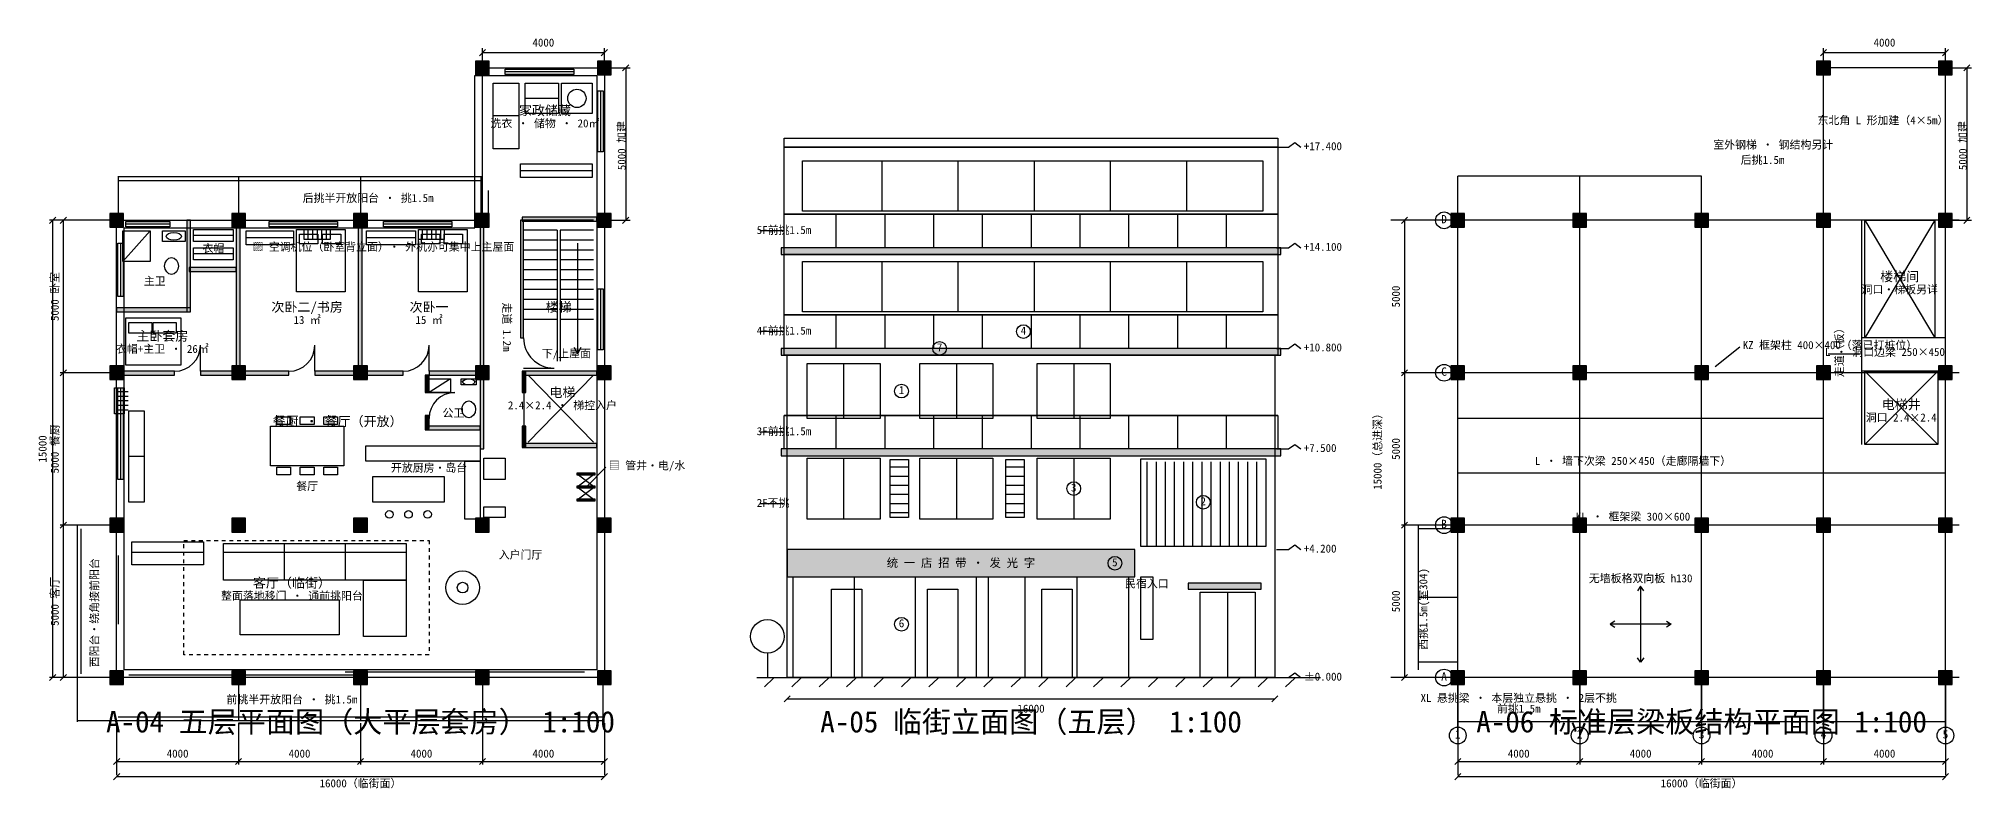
# Model space of a CAD drawing. Extents: x -1559 to 126850, y -3634 to 20959.
# Drawn here: x 63441 to 126850, y -3634 to 20959 of the extents above; entities that cross this region are included whole.
import ezdxf
from ezdxf.enums import TextEntityAlignment as Align

# ---------------------------------------------------------------- set-up
doc = ezdxf.new("R2010")
doc.units = 0
doc.linetypes.add('DASHED', pattern=[250, 125, -125])
for name, color, linetype in [('BEAM', 5, 'CONTINUOUS'), ('COLUMN', 7, 'CONTINUOUS'), ('DECOR', 40, 'CONTINUOUS'), ('DIM', 1, 'CONTINUOUS'), ('DOOR', 3, 'CONTINUOUS'), ('FURN', 8, 'CONTINUOUS'), ('HVAC', 6, 'CONTINUOUS'), ('TXT', 2, 'CONTINUOUS'), ('WALL', 7, 'CONTINUOUS'), ('WINDOW', 4, 'CONTINUOUS')]:
    doc.layers.add(name, color=color, linetype=linetype)
doc.styles.add('wqy-unicode', font='simhei.ttf')

msp = doc.modelspace()

# ---------------------------------------------------------------- linework, layer by layer
at = {"layer": 'BEAM'}
for p, q in [((126000, 20000), (122000, 20000)), ((122000, 0), (122000, 20000)), ((126000, 0), (126000, 20000)), ((110000, 15000), (110000, 16450)), ((118000, 16450), (110000, 16450)), ((114000, 15000), (114000, 16450)), ((118000, 15000), (118000, 16450)), ((126000, 15000), (110000, 15000)), ((110000, 0), (110000, 15000)), ((114000, 0), (114000, 15000)), ((118000, 0), (118000, 15000)), ((123250, 15000), (123250, 7650)), ((126000, 11150), (123250, 11150)), ((126000, 10000), (110000, 10000)), ((126000, 10050), (123250, 10050)), ((122000, 8500), (110000, 8500)), ((126000, 6700), (110000, 6700)), ((108700, 5000), (108700, 250)), ((110000, 4875), (108700, 4875)), ((126000, 5000), (110000, 5000)), ((110000, 2625), (108700, 2625)), ((110000, 500), (108700, 500)), ((110000, 0), (110000, -1450)), ((126000, 0), (110000, 0)), ((114000, 0), (114000, -1450)), ((118000, 0), (118000, -1450)), ((122000, 0), (122000, -1450)), ((126000, 0), (126000, -1450)), ((126000, -1450), (110000, -1450))]:
    msp.add_line(p, q, dxfattribs=at)
at = {"layer": 'COLUMN'}
for p, q in [((78225, 20225), (77775, 20225)), ((77775, 20225), (77775, 19775)), ((77775, 19775), (78225, 19775)), ((78225, 19775), (78225, 20225)), ((82225, 20225), (81775, 20225)), ((81775, 20225), (81775, 19775)), ((81775, 19775), (82225, 19775)), ((82225, 19775), (82225, 20225)), ((122225, 20225), (121775, 20225)), ((121775, 20225), (121775, 19775)), ((121775, 19775), (122225, 19775)), ((122225, 19775), (122225, 20225)), ((126225, 20225), (125775, 20225)), ((125775, 20225), (125775, 19775)), ((125775, 19775), (126225, 19775)), ((126225, 19775), (126225, 20225)), ((66225, 15225), (65775, 15225)), ((65775, 15225), (65775, 14775)), ((66225, 14775), (66225, 15225)), ((70225, 15225), (69775, 15225)), ((69775, 15225), (69775, 14775)), ((70225, 14775), (70225, 15225)), ((74225, 15225), (73775, 15225)), ((73775, 15225), (73775, 14775)), ((74225, 14775), (74225, 15225)), ((78225, 15225), (77775, 15225)), ((77775, 15225), (77775, 14775)), ((78225, 14775), (78225, 15225)), ((82225, 15225), (81775, 15225)), ((81775, 15225), (81775, 14775)), ((82225, 14775), (82225, 15225)), ((110225, 15225), (109775, 15225)), ((109775, 15225), (109775, 14775)), ((110225, 14775), (110225, 15225)), ((114225, 15225), (113775, 15225)), ((113775, 15225), (113775, 14775)), ((114225, 14775), (114225, 15225)), ((118225, 15225), (117775, 15225)), ((117775, 15225), (117775, 14775)), ((118225, 14775), (118225, 15225)), ((122225, 15225), (121775, 15225)), ((121775, 15225), (121775, 14775)), ((122225, 14775), (122225, 15225)), ((126225, 15225), (125775, 15225)), ((125775, 15225), (125775, 14775)), ((126225, 14775), (126225, 15225)), ((65775, 14775), (66225, 14775)), ((69775, 14775), (70225, 14775)), ((73775, 14775), (74225, 14775)), ((77775, 14775), (78225, 14775)), ((81775, 14775), (82225, 14775)), ((109775, 14775), (110225, 14775)), ((113775, 14775), (114225, 14775)), ((117775, 14775), (118225, 14775)), ((121775, 14775), (122225, 14775)), ((125775, 14775), (126225, 14775)), ((66225, 10225), (65775, 10225)), ((65775, 10225), (65775, 9775)), ((66225, 9775), (66225, 10225)), ((70225, 10225), (69775, 10225)), ((69775, 10225), (69775, 9775)), ((70225, 9775), (70225, 10225)), ((74225, 10225), (73775, 10225)), ((73775, 10225), (73775, 9775)), ((74225, 9775), (74225, 10225)), ((78225, 10225), (77775, 10225)), ((77775, 10225), (77775, 9775)), ((78225, 9775), (78225, 10225)), ((82225, 10225), (81775, 10225)), ((81775, 10225), (81775, 9775)), ((82225, 9775), (82225, 10225)), ((110225, 10225), (109775, 10225)), ((109775, 10225), (109775, 9775)), ((110225, 9775), (110225, 10225)), ((114225, 10225), (113775, 10225)), ((113775, 10225), (113775, 9775)), ((114225, 9775), (114225, 10225)), ((118225, 10225), (117775, 10225)), ((117775, 10225), (117775, 9775)), ((118225, 9775), (118225, 10225)), ((122225, 10225), (121775, 10225)), ((121775, 10225), (121775, 9775)), ((122225, 9775), (122225, 10225)), ((126225, 10225), (125775, 10225)), ((125775, 10225), (125775, 9775)), ((126225, 9775), (126225, 10225)), ((65775, 9775), (66225, 9775)), ((69775, 9775), (70225, 9775)), ((73775, 9775), (74225, 9775)), ((77775, 9775), (78225, 9775)), ((81775, 9775), (82225, 9775)), ((109775, 9775), (110225, 9775)), ((113775, 9775), (114225, 9775)), ((117775, 9775), (118225, 9775)), ((121775, 9775), (122225, 9775)), ((125775, 9775), (126225, 9775)), ((66225, 5225), (65775, 5225)), ((65775, 5225), (65775, 4775)), ((66225, 4775), (66225, 5225)), ((70225, 5225), (69775, 5225)), ((69775, 5225), (69775, 4775)), ((70225, 4775), (70225, 5225)), ((74225, 5225), (73775, 5225)), ((73775, 5225), (73775, 4775)), ((74225, 4775), (74225, 5225)), ((78225, 5225), (77775, 5225)), ((77775, 5225), (77775, 4775)), ((78225, 4775), (78225, 5225)), ((82225, 5225), (81775, 5225)), ((81775, 5225), (81775, 4775)), ((82225, 4775), (82225, 5225)), ((110225, 5225), (109775, 5225)), ((109775, 5225), (109775, 4775)), ((110225, 4775), (110225, 5225)), ((114225, 5225), (113775, 5225)), ((113775, 5225), (113775, 4775)), ((114225, 4775), (114225, 5225)), ((118225, 5225), (117775, 5225)), ((117775, 5225), (117775, 4775)), ((118225, 4775), (118225, 5225)), ((122225, 5225), (121775, 5225)), ((121775, 5225), (121775, 4775)), ((122225, 4775), (122225, 5225)), ((126225, 5225), (125775, 5225)), ((125775, 5225), (125775, 4775)), ((126225, 4775), (126225, 5225)), ((65775, 4775), (66225, 4775)), ((69775, 4775), (70225, 4775)), ((73775, 4775), (74225, 4775)), ((77775, 4775), (78225, 4775)), ((81775, 4775), (82225, 4775)), ((109775, 4775), (110225, 4775)), ((113775, 4775), (114225, 4775)), ((117775, 4775), (118225, 4775)), ((121775, 4775), (122225, 4775)), ((125775, 4775), (126225, 4775)), ((66225, 225), (65775, 225)), ((65775, 225), (65775, -225)), ((66225, -225), (66225, 225)), ((70225, 225), (69775, 225)), ((69775, 225), (69775, -225)), ((70225, -225), (70225, 225)), ((74225, 225), (73775, 225)), ((73775, 225), (73775, -225)), ((74225, -225), (74225, 225)), ((78225, 225), (77775, 225)), ((77775, 225), (77775, -225)), ((78225, -225), (78225, 225)), ((82225, 225), (81775, 225)), ((81775, 225), (81775, -225)), ((82225, -225), (82225, 225)), ((110225, 225), (109775, 225)), ((109775, 225), (109775, -225)), ((110225, -225), (110225, 225)), ((114225, 225), (113775, 225)), ((113775, 225), (113775, -225)), ((114225, -225), (114225, 225)), ((118225, 225), (117775, 225)), ((117775, 225), (117775, -225)), ((118225, -225), (118225, 225)), ((122225, 225), (121775, 225)), ((121775, 225), (121775, -225)), ((122225, -225), (122225, 225)), ((126225, 225), (125775, 225)), ((125775, 225), (125775, -225)), ((126225, -225), (126225, 225)), ((65775, -225), (66225, -225)), ((69775, -225), (70225, -225)), ((73775, -225), (74225, -225)), ((77775, -225), (78225, -225)), ((81775, -225), (82225, -225)), ((109775, -225), (110225, -225)), ((113775, -225), (114225, -225)), ((117775, -225), (118225, -225)), ((121775, -225), (122225, -225)), ((125775, -225), (126225, -225))]:
    msp.add_line(p, q, dxfattribs=at)
for points in [[(77775, 19775), (78225, 19775), (77775, 20225), (78225, 20225)], [(81775, 19775), (82225, 19775), (81775, 20225), (82225, 20225)], [(121775, 19775), (122225, 19775), (121775, 20225), (122225, 20225)], [(125775, 19775), (126225, 19775), (125775, 20225), (126225, 20225)], [(65775, 14775), (66225, 14775), (65775, 15225), (66225, 15225)], [(69775, 14775), (70225, 14775), (69775, 15225), (70225, 15225)], [(73775, 14775), (74225, 14775), (73775, 15225), (74225, 15225)], [(77775, 14775), (78225, 14775), (77775, 15225), (78225, 15225)], [(81775, 14775), (82225, 14775), (81775, 15225), (82225, 15225)], [(109775, 14775), (110225, 14775), (109775, 15225), (110225, 15225)], [(113775, 14775), (114225, 14775), (113775, 15225), (114225, 15225)], [(117775, 14775), (118225, 14775), (117775, 15225), (118225, 15225)], [(121775, 14775), (122225, 14775), (121775, 15225), (122225, 15225)], [(125775, 14775), (126225, 14775), (125775, 15225), (126225, 15225)], [(65775, 9775), (66225, 9775), (65775, 10225), (66225, 10225)], [(69775, 9775), (70225, 9775), (69775, 10225), (70225, 10225)], [(73775, 9775), (74225, 9775), (73775, 10225), (74225, 10225)], [(77775, 9775), (78225, 9775), (77775, 10225), (78225, 10225)], [(81775, 9775), (82225, 9775), (81775, 10225), (82225, 10225)], [(109775, 9775), (110225, 9775), (109775, 10225), (110225, 10225)], [(113775, 9775), (114225, 9775), (113775, 10225), (114225, 10225)], [(117775, 9775), (118225, 9775), (117775, 10225), (118225, 10225)], [(121775, 9775), (122225, 9775), (121775, 10225), (122225, 10225)], [(125775, 9775), (126225, 9775), (125775, 10225), (126225, 10225)], [(65775, 4775), (66225, 4775), (65775, 5225), (66225, 5225)], [(69775, 4775), (70225, 4775), (69775, 5225), (70225, 5225)], [(73775, 4775), (74225, 4775), (73775, 5225), (74225, 5225)], [(77775, 4775), (78225, 4775), (77775, 5225), (78225, 5225)], [(81775, 4775), (82225, 4775), (81775, 5225), (82225, 5225)], [(109775, 4775), (110225, 4775), (109775, 5225), (110225, 5225)], [(113775, 4775), (114225, 4775), (113775, 5225), (114225, 5225)], [(117775, 4775), (118225, 4775), (117775, 5225), (118225, 5225)], [(121775, 4775), (122225, 4775), (121775, 5225), (122225, 5225)], [(125775, 4775), (126225, 4775), (125775, 5225), (126225, 5225)], [(65775, -225), (66225, -225), (65775, 225), (66225, 225)], [(69775, -225), (70225, -225), (69775, 225), (70225, 225)], [(73775, -225), (74225, -225), (73775, 225), (74225, 225)], [(77775, -225), (78225, -225), (77775, 225), (78225, 225)], [(81775, -225), (82225, -225), (81775, 225), (82225, 225)], [(109775, -225), (110225, -225), (109775, 225), (110225, 225)], [(113775, -225), (114225, -225), (113775, 225), (114225, 225)], [(117775, -225), (118225, -225), (117775, 225), (118225, 225)], [(121775, -225), (122225, -225), (121775, 225), (122225, 225)], [(125775, -225), (126225, -225), (125775, 225), (126225, 225)]]:
    msp.add_solid(points, dxfattribs=at)
at = {"layer": 'DECOR'}
for p, q in [((99800, 7075), (99800, 4300)), ((100100, 7075), (100100, 4300)), ((100400, 7075), (100400, 4300)), ((100700, 7075), (100700, 4300)), ((101000, 7075), (101000, 4300)), ((101300, 7075), (101300, 4300)), ((101600, 7075), (101600, 4300)), ((101900, 7075), (101900, 4300)), ((102200, 7075), (102200, 4300)), ((102500, 7075), (102500, 4300)), ((102800, 7075), (102800, 4300)), ((103100, 7075), (103100, 4300)), ((103400, 7075), (103400, 4300)), ((99600, 3300), (100000, 3300)), ((99600, 1250), (99600, 3300)), ((100000, 3300), (100000, 1250)), ((100000, 1250), (99600, 1250))]:
    msp.add_line(p, q, dxfattribs=at)
at = {"layer": 'DIM'}
for p, q in [((77900, 20400), (78100, 20600)), ((78000, 20000), (78000, 20650)), ((78000, 20500), (82000, 20500)), ((81900, 20400), (82100, 20600)), ((82000, 20000), (82000, 20650)), ((121900, 20400), (122100, 20600)), ((122000, 20000), (122000, 20650)), ((122000, -2000), (122000, 20500)), ((122000, 20500), (126000, 20500)), ((125900, 20400), (126100, 20600)), ((126000, 20000), (126000, 20650)), ((126000, -2000), (126000, 20500)), ((82000, 20000), (82850, 20000)), ((82600, 19900), (82800, 20100)), ((82700, 20000), (82700, 15000)), ((126000, 20000), (126850, 20000)), ((126600, 19900), (126800, 20100)), ((126700, 20000), (126700, 15000)), ((104050, 17400), (104450, 17400)), ((110000, -2000), (110000, 15500)), ((114000, -2000), (114000, 15500)), ((118000, -2000), (118000, 15500)), ((63800, 14900), (64000, 15100)), ((66000, 15000), (63800, 15000)), ((63900, 15000), (63900, 0)), ((64150, 14900), (64350, 15100)), ((64250, 15000), (64250, 0)), ((82000, 15000), (82850, 15000)), ((82600, 14900), (82800, 15100)), ((110000, 15000), (107800, 15000)), ((108150, 14900), (108350, 15100)), ((108250, 15000), (108250, 0)), ((126450, 15000), (109550, 15000)), ((126000, 15000), (126850, 15000)), ((126600, 14900), (126800, 15100)), ((104050, 14100), (104450, 14100)), ((104050, 10800), (104450, 10800)), ((64150, 9900), (64350, 10100)), ((66000, 10000), (64150, 10000)), ((108150, 9900), (108350, 10100)), ((110000, 10000), (108150, 10000)), ((126450, 10000), (109550, 10000)), ((104050, 7500), (104450, 7500)), ((64150, 4900), (64350, 5100)), ((108150, 4900), (108350, 5100)), ((66000, 5000), (64150, 5000)), ((110000, 5000), (108150, 5000)), ((126450, 5000), (109550, 5000)), ((104050, 4200), (104450, 4200)), ((63800, -100), (64000, 100)), ((66000, 0), (63800, 0)), ((64150, -100), (64350, 100)), ((104050, 0), (104450, 0)), ((110000, 0), (107800, 0)), ((108150, -100), (108350, 100)), ((126450, 0), (109550, 0)), ((87900, -800), (88100, -600)), ((103900, -800), (104100, -600)), ((88000, -700), (104000, -700)), ((66000, -1500), (66000, -3200)), ((70000, -1500), (70000, -2850)), ((74000, -1500), (74000, -2850)), ((78000, -1500), (78000, -2850)), ((82000, -1500), (82000, -3200)), ((110000, -1450), (110000, -3200)), ((114000, -1450), (114000, -2850)), ((118000, -1450), (118000, -2850)), ((122000, -1450), (122000, -2850)), ((126000, -1450), (126000, -3200)), ((65900, -2850), (66100, -2650)), ((65900, -3350), (66100, -3150)), ((66000, -2750), (82000, -2750)), ((69900, -2850), (70100, -2650)), ((73900, -2850), (74100, -2650)), ((77900, -2850), (78100, -2650)), ((81900, -2850), (82100, -2650)), ((81900, -3350), (82100, -3150)), ((109900, -2850), (110100, -2650)), ((109900, -3350), (110100, -3150)), ((110000, -2750), (126000, -2750)), ((113900, -2850), (114100, -2650)), ((117900, -2850), (118100, -2650)), ((121900, -2850), (122100, -2650)), ((125900, -2850), (126100, -2650)), ((125900, -3350), (126100, -3150)), ((66000, -3250), (82000, -3250)), ((110000, -3250), (126000, -3250))]:
    msp.add_line(p, q, dxfattribs=at)
for centre in [(109550, 15000), (109550, 10000), (109550, 5000), (109550, 0), (110000, -1900), (114000, -1900), (118000, -1900), (122000, -1900), (126000, -1900)]:
    msp.add_circle(centre, 275, dxfattribs=at)
at = {"layer": 'DOOR'}
for p, q in [((78200, 14975), (78200, 15975)), ((68750, 10050), (68750, 10900)), ((72500, 10050), (72500, 10900)), ((76250, 10050), (76250, 10900)), ((79350, 10150), (80350, 10150)), ((76250, 9350), (77100, 9350))]:
    msp.add_line(p, q, dxfattribs=at)
for centre, radius, start, end in [((67900, 10900), 850, 270, 0), ((71650, 10900), 850, 270, 0), ((75400, 10900), 850, 270, 0), ((80350, 11150), 1000, 180, 270), ((77100, 8500), 850, 90, 180)]:
    msp.add_arc(centre, radius, start, end, dxfattribs=at)
at = {"layer": 'FURN'}
for p, q in [((78350, 19500), (79200, 19500)), ((78350, 17350), (78350, 19500)), ((79200, 19500), (79200, 17350)), ((79400, 19500), (80500, 19500)), ((79400, 18500), (79400, 19500)), ((80500, 19500), (80500, 18500)), ((80600, 19500), (81600, 19500)), ((80600, 18500), (80600, 19500)), ((81600, 19500), (81600, 18500)), ((79200, 18425), (78350, 18425)), ((80500, 19000), (79400, 19000)), ((80500, 18500), (79400, 18500)), ((81600, 18500), (80600, 18500)), ((79200, 17350), (78350, 17350)), ((104450, 17400), (104650, 17550)), ((104650, 17550), (104850, 17400)), ((79250, 16850), (81600, 16850)), ((79250, 16400), (79250, 16850)), ((81600, 16625), (79250, 16625)), ((81600, 16850), (81600, 16400)), ((66050, 16450), (66050, 15000)), ((77950, 16425), (66050, 16425)), ((77950, 16300), (66050, 16300)), ((70000, 16450), (70000, 15000)), ((74000, 16450), (74000, 15000)), ((77950, 16450), (77950, 15000)), ((81600, 16400), (79250, 16400)), ((66200, 14650), (67100, 14650)), ((66200, 13650), (66200, 14650)), ((67100, 14650), (66200, 13650)), ((67100, 14650), (67100, 13650)), ((67500, 14650), (68250, 14650)), ((67500, 14300), (67500, 14650)), ((67698.2, 14563.4), (67779.3, 14590.5)), ((67779.3, 14590.5), (67875, 14600)), ((67875, 14600), (67970.7, 14590.5)), ((67970.7, 14590.5), (68051.8, 14563.4)), ((68250, 14650), (68250, 14300)), ((68525, 14700), (69825, 14700)), ((68525, 14300), (68525, 14700)), ((69825, 14700), (69825, 14300)), ((70250, 14650), (71800, 14650)), ((70250, 14200), (70250, 14650)), ((71800, 14650), (71800, 14200)), ((71900, 14700), (73500, 14700)), ((71900, 12650), (71900, 14700)), ((73500, 14700), (73500, 12650)), ((74200, 14650), (75800, 14650)), ((74200, 14200), (74200, 14650)), ((75800, 14650), (75800, 14200)), ((75900, 14700), (77500, 14700)), ((75900, 12650), (75900, 14700)), ((77500, 14700), (77500, 12650)), ((81650, 15000), (79350, 15000)), ((80450, 14675), (79350, 14675)), ((80450, 14675), (80450, 10375)), ((81650, 14675), (80550, 14675)), ((80550, 14675), (80550, 10375)), ((87900, 15200), (104100, 15200)), ((87900, 14100), (87900, 15200)), ((104100, 15200), (87900, 15200)), ((89600, 15200), (89600, 14100)), ((91200, 15200), (91200, 14100)), ((92800, 15200), (92800, 14100)), ((94400, 15200), (94400, 14100)), ((96000, 15200), (96000, 14100)), ((97600, 15200), (97600, 14100)), ((99200, 15200), (99200, 14100)), ((100800, 15200), (100800, 14100)), ((102400, 15200), (102400, 14100)), ((104100, 15200), (104100, 14100)), ((68250, 14300), (67500, 14300)), ((67625, 14475), (67644, 14522.8)), ((67644, 14427.2), (67625, 14475)), ((67644, 14522.8), (67698.2, 14563.4)), ((67698.2, 14386.6), (67644, 14427.2)), ((67779.3, 14359.5), (67698.2, 14386.6)), ((67875, 14350), (67779.3, 14359.5)), ((67970.7, 14359.5), (67875, 14350)), ((68051.8, 14386.6), (67970.7, 14359.5)), ((68051.8, 14563.4), (68106, 14522.8)), ((68106, 14427.2), (68051.8, 14386.6)), ((68106, 14522.8), (68125, 14475)), ((68125, 14475), (68106, 14427.2)), ((69825, 14500), (68525, 14500)), ((69825, 14300), (68525, 14300)), ((68525, 14100), (69825, 14100)), ((68525, 13700), (68525, 14100)), ((69825, 14100), (69825, 13700)), ((71800, 14425), (70250, 14425)), ((71800, 14200), (70250, 14200)), ((72000, 14550), (72600, 14550)), ((72000, 14225), (72000, 14550)), ((72600, 14225), (72000, 14225)), ((72600, 14550), (72600, 14225)), ((72750, 14550), (73350, 14550)), ((72750, 14225), (72750, 14550)), ((73350, 14225), (72750, 14225)), ((73350, 14550), (73350, 14225)), ((75800, 14425), (74200, 14425)), ((75800, 14200), (74200, 14200)), ((76000, 14550), (76600, 14550)), ((76000, 14225), (76000, 14550)), ((76600, 14225), (76000, 14225)), ((76600, 14550), (76600, 14225)), ((76750, 14550), (77350, 14550)), ((76750, 14225), (76750, 14550)), ((77350, 14225), (76750, 14225)), ((77350, 14550), (77350, 14225)), ((80450, 14350), (79350, 14350)), ((80450, 14025), (79350, 14025)), ((81650, 14350), (80550, 14350)), ((81650, 14025), (80550, 14025)), ((81125, 14250), (81125, 10625)), ((104100, 14100), (87900, 14100)), ((104450, 14100), (104650, 14250)), ((104650, 14250), (104850, 14100)), ((67100, 13650), (66200, 13650)), ((67575, 13500), (67592.1, 13605.2)), ((67592.1, 13394.8), (67575, 13500)), ((67592.1, 13605.2), (67640.9, 13694.5)), ((67640.9, 13305.5), (67592.1, 13394.8)), ((67640.9, 13694.5), (67713.9, 13754.1)), ((67713.9, 13754.1), (67800, 13775)), ((67800, 13775), (67886.1, 13754.1)), ((67886.1, 13754.1), (67959.1, 13694.5)), ((67959.1, 13694.5), (68007.9, 13605.2)), ((68007.9, 13394.8), (67959.1, 13305.5)), ((68007.9, 13605.2), (68025, 13500)), ((68025, 13500), (68007.9, 13394.8)), ((69825, 13900), (68525, 13900)), ((69825, 13700), (68525, 13700)), ((80450, 13700), (79350, 13700)), ((80450, 13375), (79350, 13375)), ((81650, 13700), (80550, 13700)), ((81650, 13375), (80550, 13375)), ((67713.9, 13245.9), (67640.9, 13305.5)), ((67800, 13225), (67713.9, 13245.9)), ((67886.1, 13245.9), (67800, 13225)), ((67959.1, 13305.5), (67886.1, 13245.9)), ((80450, 13050), (79350, 13050)), ((80450, 12725), (79350, 12725)), ((81650, 13050), (80550, 13050)), ((81650, 12725), (80550, 12725)), ((73500, 12650), (71900, 12650)), ((77500, 12650), (75900, 12650)), ((80450, 12400), (79350, 12400)), ((80450, 12075), (79350, 12075)), ((81650, 12400), (80550, 12400)), ((81650, 12075), (80550, 12075)), ((66300, 11800), (68100, 11800)), ((66300, 10250), (66300, 11800)), ((66400, 11650), (67150, 11650)), ((66400, 11300), (66400, 11650)), ((67150, 11650), (67150, 11300)), ((67200, 11650), (67950, 11650)), ((67200, 11300), (67200, 11650)), ((67950, 11650), (67950, 11300)), ((68100, 11800), (68100, 10250)), ((80450, 11750), (79350, 11750)), ((81650, 11750), (80550, 11750)), ((87900, 11900), (104100, 11900)), ((87900, 10800), (87900, 11900)), ((104100, 11900), (87900, 11900)), ((89600, 11900), (89600, 10800)), ((91200, 11900), (91200, 10800)), ((92800, 11900), (92800, 10800)), ((94400, 11900), (94400, 10800)), ((96000, 11900), (96000, 10800)), ((97600, 11900), (97600, 10800)), ((99200, 11900), (99200, 10800)), ((100800, 11900), (100800, 10800)), ((102400, 11900), (102400, 10800)), ((104100, 11900), (104100, 10800)), ((67150, 11300), (66400, 11300)), ((67950, 11300), (67200, 11300)), ((81125, 10625), (81025, 10825)), ((81225, 10825), (81125, 10625)), ((104100, 10800), (87900, 10800)), ((104450, 10800), (104650, 10950)), ((104650, 10950), (104850, 10800)), ((68100, 10250), (66300, 10250)), ((76250, 9800), (76950, 9800)), ((76250, 9350), (76250, 9800)), ((76950, 9800), (76250, 9350)), ((76950, 9800), (76950, 9350)), ((77300, 9800), (77800, 9800)), ((77300, 9600), (77300, 9800)), ((77800, 9600), (77300, 9600)), ((77350, 9700), (77365.2, 9738.3)), ((77365.2, 9661.7), (77350, 9700)), ((77365.2, 9738.3), (77408.6, 9770.7)), ((77408.6, 9629.3), (77365.2, 9661.7)), ((77408.6, 9770.7), (77473.5, 9792.4)), ((77473.5, 9607.6), (77408.6, 9629.3)), ((77473.5, 9792.4), (77550, 9800)), ((77550, 9600), (77473.5, 9607.6)), ((77550, 9800), (77626.5, 9792.4)), ((77626.5, 9607.6), (77550, 9600)), ((77626.5, 9792.4), (77691.4, 9770.7)), ((77691.4, 9629.3), (77626.5, 9607.6)), ((77691.4, 9770.7), (77734.8, 9738.3)), ((77734.8, 9661.7), (77691.4, 9629.3)), ((77734.8, 9738.3), (77750, 9700)), ((77750, 9700), (77734.8, 9661.7)), ((77800, 9800), (77800, 9600)), ((81650, 9925), (79500, 7725)), ((79500, 9925), (81650, 7725)), ((76950, 9350), (76250, 9350)), ((77325, 8800), (77342.1, 8905.2)), ((77342.1, 8905.2), (77390.9, 8994.5)), ((77390.9, 8994.5), (77463.9, 9054.1)), ((77463.9, 9054.1), (77550, 9075)), ((77550, 9075), (77636.1, 9054.1)), ((77636.1, 9054.1), (77709.1, 8994.5)), ((77709.1, 8994.5), (77757.9, 8905.2)), ((77757.9, 8905.2), (77775, 8800)), ((66400, 8750), (66900, 8750)), ((66400, 5750), (66400, 8750)), ((66900, 8750), (66900, 5750)), ((71050, 8250), (73450, 8250)), ((71050, 6950), (71050, 8250)), ((71250, 8550), (71700, 8550)), ((71250, 8300), (71250, 8550)), ((71700, 8300), (71250, 8300)), ((71700, 8550), (71700, 8300)), ((72025, 8550), (72475, 8550)), ((72025, 8300), (72025, 8550)), ((72475, 8300), (72025, 8300)), ((72475, 8550), (72475, 8300)), ((72800, 8550), (73250, 8550)), ((72800, 8300), (72800, 8550)), ((73250, 8300), (72800, 8300)), ((73250, 8550), (73250, 8300)), ((73450, 8250), (73450, 6950)), ((77342.1, 8694.8), (77325, 8800)), ((77390.9, 8605.5), (77342.1, 8694.8)), ((77463.9, 8545.9), (77390.9, 8605.5)), ((77550, 8525), (77463.9, 8545.9)), ((77636.1, 8545.9), (77550, 8525)), ((77709.1, 8605.5), (77636.1, 8545.9)), ((77757.9, 8694.8), (77709.1, 8605.5)), ((77775, 8800), (77757.9, 8694.8)), ((87900, 8600), (104100, 8600)), ((87900, 7500), (87900, 8600)), ((104100, 8600), (87900, 8600)), ((89600, 8600), (89600, 7500)), ((91200, 8600), (91200, 7500)), ((92800, 8600), (92800, 7500)), ((94400, 8600), (94400, 7500)), ((96000, 8600), (96000, 7500)), ((97600, 8600), (97600, 7500)), ((99200, 8600), (99200, 7500)), ((100800, 8600), (100800, 7500)), ((102400, 8600), (102400, 7500)), ((104100, 8600), (104100, 7500)), ((104450, 7500), (104650, 7650)), ((104650, 7650), (104850, 7500)), ((66900, 7250), (66400, 7250)), ((74175, 7600), (77925, 7600)), ((74175, 7100), (74175, 7600)), ((77925, 7100), (74175, 7100)), ((77425, 7100), (77925, 7100)), ((77425, 5200), (77425, 7100)), ((77925, 7600), (77925, 7100)), ((77925, 7100), (77925, 5200)), ((78050, 7200), (78750, 7200)), ((78050, 6500), (78050, 7200)), ((78750, 7200), (78750, 6500)), ((104100, 7500), (87900, 7500)), ((99400, 7500), (88100, 7500)), ((73450, 6950), (71050, 6950)), ((71250, 6900), (71700, 6900)), ((71250, 6650), (71250, 6900)), ((71700, 6650), (71250, 6650)), ((71700, 6900), (71700, 6650)), ((72025, 6900), (72475, 6900)), ((72025, 6650), (72025, 6900)), ((72475, 6650), (72025, 6650)), ((72475, 6900), (72475, 6650)), ((72800, 6900), (73250, 6900)), ((72800, 6650), (72800, 6900)), ((73250, 6650), (72800, 6650)), ((73250, 6900), (73250, 6650)), ((74400, 6600), (76750, 6600)), ((74400, 5750), (74400, 6600)), ((76750, 6600), (76750, 5750)), ((78750, 6500), (78050, 6500)), ((81650, 6650), (81150, 6275)), ((81150, 6650), (81650, 6275)), ((66900, 5750), (66400, 5750)), ((76750, 5750), (74400, 5750)), ((81650, 6225), (81150, 5850)), ((81150, 6225), (81650, 5850)), ((77925, 5200), (77425, 5200)), ((78050, 5600), (78750, 5600)), ((78050, 5250), (78050, 5600)), ((78750, 5250), (78050, 5250)), ((78750, 5600), (78750, 5250)), ((66000, 5000), (64700, 5000)), ((64700, 5000), (64700, -1450)), ((64825, 4875), (64825, 125)), ((66500, 4450), (68850, 4450)), ((66500, 3700), (66500, 4450)), ((68850, 4450), (68850, 3700)), ((68850, 4100), (66500, 4100)), ((69500, 4400), (75500, 4400)), ((69500, 3200), (69500, 4400)), ((75500, 4100), (69500, 4100)), ((71500, 4400), (71500, 3200)), ((73500, 4400), (73500, 3200)), ((75500, 4400), (75500, 3200)), ((104450, 4200), (104650, 4350)), ((104650, 4350), (104850, 4200)), ((68850, 3700), (66500, 3700)), ((75500, 3200), (69500, 3200)), ((74100, 3200), (75500, 3200)), ((74100, 1350), (74100, 3200)), ((75500, 3200), (75500, 1350)), ((70050, 2550), (73300, 2550)), ((70050, 1400), (70050, 2550)), ((73300, 2550), (73300, 1400)), ((116000, 3000), (115900, 2850)), ((116000, 3000), (116000, 500)), ((116100, 2850), (116000, 3000)), ((73300, 1400), (70050, 1400)), ((75500, 1350), (74100, 1350)), ((115150, 1850), (115000, 1750)), ((117000, 1750), (115000, 1750)), ((115000, 1750), (115150, 1650)), ((116850, 1850), (117000, 1750)), ((117000, 1750), (116850, 1650)), ((87350, 800), (87350, 0)), ((116000, 500), (115900, 650)), ((116100, 650), (116000, 500)), ((70000, 0), (70000, -1425)), ((74000, 0), (74000, -1425)), ((78000, 0), (78000, -1425)), ((81950, 0), (81950, -1425)), ((87000, 0), (105500, 0)), ((104450, 0), (104650, 150)), ((104650, 150), (104850, 0)), ((87550, -25), (87250, -300)), ((88450, -25), (88150, -300)), ((89350, -25), (89050, -300)), ((90250, -25), (89950, -300)), ((91150, -25), (90850, -300)), ((92050, -25), (91750, -300)), ((92950, -25), (92650, -300)), ((93850, -25), (93550, -300)), ((94750, -25), (94450, -300)), ((95650, -25), (95350, -300)), ((96550, -25), (96250, -300)), ((97450, -25), (97150, -300)), ((98350, -25), (98050, -300)), ((99250, -25), (98950, -300)), ((100150, -25), (99850, -300)), ((101050, -25), (100750, -300)), ((101950, -25), (101650, -300)), ((102850, -25), (102550, -300)), ((103750, -25), (103450, -300)), ((104650, -25), (104350, -300)), ((81950, -1425), (64700, -1425)), ((81950, -1300), (66050, -1300))]:
    msp.add_line(p, q, dxfattribs=at)
at = {"layer": 'FURN', "linetype": 'DASHED'}
for p, q in [((68200, 4500), (76250, 4500)), ((68200, 750), (68200, 4500)), ((76250, 4500), (76250, 750)), ((76250, 750), (68200, 750))]:
    msp.add_line(p, q, dxfattribs=at)
at = {"layer": 'FURN'}
for centre, radius in [((81100, 19000), 300), ((74950, 5350), 125), ((75575, 5350), 125), ((76200, 5350), 125), ((77350, 2950), 550), ((77350, 2950), 175), ((87350, 1350), 550)]:
    msp.add_circle(centre, radius, dxfattribs=at)
at = {"layer": 'HVAC'}
for p, q in [((72150, 14700), (73000, 14700)), ((72150, 14375), (72150, 14700)), ((72275, 14700), (72275, 14375)), ((72425, 14700), (72425, 14375)), ((72575, 14700), (72575, 14375)), ((72725, 14700), (72725, 14375)), ((72875, 14700), (72875, 14375)), ((73000, 14700), (73000, 14375)), ((75900, 14700), (76750, 14700)), ((75900, 14375), (75900, 14700)), ((76025, 14700), (76025, 14375)), ((76175, 14700), (76175, 14375)), ((76325, 14700), (76325, 14375)), ((76475, 14700), (76475, 14375)), ((76625, 14700), (76625, 14375)), ((76750, 14700), (76750, 14375)), ((87900, 14650), (87100, 14650)), ((73000, 14375), (72150, 14375)), ((76750, 14375), (75900, 14375)), ((87900, 11350), (87100, 11350)), ((118450, 10200), (119250, 10850)), ((122150, 10625), (123200, 10625)), ((65925, 9500), (66250, 9500)), ((65925, 8650), (65925, 9500)), ((66375, 9375), (66050, 9375)), ((66375, 9225), (66050, 9225)), ((66375, 9075), (66050, 9075)), ((66375, 8925), (66050, 8925)), ((66250, 9500), (66250, 8650)), ((66250, 8650), (65925, 8650)), ((66375, 8775), (66050, 8775)), ((87900, 8050), (87100, 8050)), ((91375, 7150), (91975, 7150)), ((91375, 5250), (91375, 7150)), ((91975, 7150), (91975, 5250)), ((95175, 7150), (95775, 7150)), ((95175, 5250), (95175, 7150)), ((95775, 7150), (95775, 5250)), ((81400, 6250), (82050, 6900)), ((91975, 6900), (91375, 6900)), ((91975, 6600), (91375, 6600)), ((95775, 6900), (95175, 6900)), ((95775, 6600), (95175, 6600)), ((91975, 6300), (91375, 6300)), ((91975, 6000), (91375, 6000)), ((95775, 6300), (95175, 6300)), ((95775, 6000), (95175, 6000)), ((87900, 5700), (87100, 5700)), ((91975, 5700), (91375, 5700)), ((91975, 5400), (91375, 5400)), ((91975, 5250), (91375, 5250)), ((95775, 5700), (95175, 5700)), ((95775, 5400), (95175, 5400)), ((95775, 5250), (95175, 5250))]:
    msp.add_line(p, q, dxfattribs=at)
at = {"layer": 'WALL'}
for p, q in [((77750, 14750), (77750, 19750)), ((77750, 19750), (81750, 19750)), ((78000, 15000), (78000, 20000)), ((78000, 20000), (82000, 20000)), ((81750, 19750), (81750, 250)), ((82000, 20000), (82000, 0)), ((66000, 0), (66000, 15000)), ((66000, 15000), (78000, 15000)), ((66250, 250), (66250, 14750)), ((66250, 14750), (77750, 14750)), ((68425, 15000), (68300, 15000)), ((68300, 15000), (68300, 12000)), ((68425, 12000), (68425, 15000)), ((70050, 15000), (69925, 15000)), ((69925, 15000), (69925, 10000)), ((70050, 10000), (70050, 15000)), ((74050, 15000), (73925, 15000)), ((73925, 15000), (73925, 10000)), ((74050, 10000), (74050, 15000)), ((78050, 15000), (77925, 15000)), ((77925, 15000), (77925, 7500)), ((78050, 7500), (78050, 15000)), ((79350, 15000), (79250, 15000)), ((79250, 15000), (79250, 11150)), ((81750, 15100), (79300, 15100)), ((79300, 15100), (79300, 14975)), ((79300, 14975), (81750, 14975)), ((79350, 11150), (79350, 15000)), ((81750, 14975), (81750, 15100)), ((123350, 15000), (125650, 15000)), ((123350, 11150), (123350, 15000)), ((125650, 15000), (123350, 11150)), ((123350, 15000), (125650, 11150)), ((125650, 15000), (125650, 11150)), ((104200, 14100), (87800, 14100)), ((87800, 14100), (87800, 13875)), ((104200, 13875), (104200, 14100)), ((69925, 13450), (68375, 13450)), ((68375, 13450), (68375, 13325)), ((68375, 13325), (69925, 13325)), ((69925, 13325), (69925, 13450)), ((87800, 13875), (104200, 13875)), ((68425, 12125), (66000, 12125)), ((66000, 12125), (66000, 12000)), ((68425, 12000), (68425, 12125)), ((66000, 12000), (68425, 12000)), ((68300, 12000), (68425, 12000)), ((79250, 11150), (79350, 11150)), ((104200, 10800), (87800, 10800)), ((87800, 10800), (87800, 10575)), ((104200, 10575), (104200, 10800)), ((125650, 11150), (123350, 11150)), ((87800, 10575), (104200, 10575)), ((67900, 10050), (66000, 10050)), ((66000, 10050), (66000, 9925)), ((66000, 9925), (67900, 9925)), ((67900, 9925), (67900, 10050)), ((71650, 10050), (68750, 10050)), ((68750, 10050), (68750, 9925)), ((68750, 9925), (71650, 9925)), ((69925, 10000), (70050, 10000)), ((71650, 9925), (71650, 10050)), ((75400, 10050), (72500, 10050)), ((72500, 10050), (72500, 9925)), ((72500, 9925), (75400, 9925)), ((73925, 10000), (74050, 10000)), ((75400, 9925), (75400, 10050)), ((76250, 9925), (76125, 9925)), ((76125, 9925), (76125, 9350)), ((78050, 10050), (76250, 10050)), ((76250, 10050), (76250, 9925)), ((76250, 9925), (78050, 9925)), ((76250, 9350), (76250, 9925)), ((78050, 9925), (78050, 10050)), ((79425, 10050), (79300, 10050)), ((79300, 10050), (79300, 9350)), ((81750, 10050), (79350, 10050)), ((79350, 10050), (79350, 9925)), ((79350, 9925), (81750, 9925)), ((79425, 9350), (79425, 10050)), ((81750, 9925), (81750, 10050)), ((123350, 10050), (125750, 10050)), ((123350, 7650), (123350, 10050)), ((125750, 10050), (123350, 7650)), ((123350, 10050), (125750, 7650)), ((125750, 10050), (125750, 7650)), ((76125, 9350), (76250, 9350)), ((79300, 9350), (79425, 9350)), ((76250, 8600), (76125, 8600)), ((76125, 8600), (76125, 8175)), ((77925, 8250), (76125, 8250)), ((76125, 8250), (76125, 8125)), ((76250, 8175), (76250, 8600)), ((77925, 8125), (77925, 8250)), ((79425, 8250), (79300, 8250)), ((79300, 8250), (79300, 7550)), ((79425, 7550), (79425, 8250)), ((76125, 8175), (76250, 8175)), ((76125, 8125), (77925, 8125)), ((81750, 7675), (79300, 7675)), ((79300, 7675), (79300, 7550)), ((81750, 7550), (81750, 7675)), ((125750, 7650), (123350, 7650)), ((77925, 7500), (78050, 7500)), ((79300, 7550), (79425, 7550)), ((79300, 7550), (81750, 7550)), ((104200, 7500), (87800, 7500)), ((87800, 7500), (87800, 7275)), ((87800, 7275), (104200, 7275)), ((104200, 7275), (104200, 7500)), ((81700, 6700), (81100, 6700)), ((81100, 6700), (81100, 6650)), ((81100, 6650), (81700, 6650)), ((81700, 6650), (81700, 6700)), ((81700, 6275), (81100, 6275)), ((81100, 6275), (81100, 6225)), ((81100, 6225), (81700, 6225)), ((81700, 5850), (81100, 5850)), ((81100, 5850), (81100, 5800)), ((81100, 5800), (81700, 5800)), ((81700, 6225), (81700, 6275)), ((81700, 5800), (81700, 5850)), ((99400, 4200), (88000, 4200)), ((88000, 4200), (88000, 3300)), ((99400, 3300), (99400, 4200)), ((88000, 3300), (99400, 3300)), ((103550, 3100), (101150, 3100)), ((101150, 3100), (101150, 2900)), ((101150, 2900), (103550, 2900)), ((103550, 2900), (103550, 3100)), ((82000, 0), (66000, 0)), ((81750, 250), (66250, 250))]:
    msp.add_line(p, q, dxfattribs=at)
for points in [[(68300, 12000), (68425, 12000), (68300, 15000), (68425, 15000)], [(69925, 10000), (70050, 10000), (69925, 15000), (70050, 15000)], [(73925, 10000), (74050, 10000), (73925, 15000), (74050, 15000)], [(77925, 7500), (78050, 7500), (77925, 15000), (78050, 15000)], [(79250, 11150), (79350, 11150), (79250, 15000), (79350, 15000)], [(79300, 14975), (81750, 14975), (79300, 15100), (81750, 15100)], [(87800, 13875), (104200, 13875), (87800, 14100), (104200, 14100)], [(68375, 13325), (69925, 13325), (68375, 13450), (69925, 13450)], [(66000, 12000), (68425, 12000), (66000, 12125), (68425, 12125)], [(87800, 10575), (104200, 10575), (87800, 10800), (104200, 10800)], [(66000, 9925), (67900, 9925), (66000, 10050), (67900, 10050)], [(68750, 9925), (71650, 9925), (68750, 10050), (71650, 10050)], [(72500, 9925), (75400, 9925), (72500, 10050), (75400, 10050)], [(76125, 9350), (76250, 9350), (76125, 9925), (76250, 9925)], [(76250, 9925), (78050, 9925), (76250, 10050), (78050, 10050)], [(79300, 9350), (79425, 9350), (79300, 10050), (79425, 10050)], [(79350, 9925), (81750, 9925), (79350, 10050), (81750, 10050)], [(76125, 8175), (76250, 8175), (76125, 8600), (76250, 8600)], [(76125, 8125), (77925, 8125), (76125, 8250), (77925, 8250)], [(79300, 7550), (79425, 7550), (79300, 8250), (79425, 8250)], [(79300, 7550), (81750, 7550), (79300, 7675), (81750, 7675)], [(87800, 7275), (104200, 7275), (87800, 7500), (104200, 7500)], [(81100, 6650), (81700, 6650), (81100, 6700), (81700, 6700)], [(81100, 6225), (81700, 6225), (81100, 6275), (81700, 6275)], [(81100, 5800), (81700, 5800), (81100, 5850), (81700, 5850)], [(88000, 3300), (99400, 3300), (88000, 4200), (99400, 4200)], [(101150, 2900), (103550, 2900), (101150, 3100), (103550, 3100)]]:
    msp.add_solid(points, dxfattribs=at)
at = {"layer": 'WINDOW'}
for p, q in [((78750, 19962.5), (81000, 19962.5)), ((78750, 19787.5), (78750, 19962.5)), ((81000, 19875), (78750, 19875)), ((81000, 19787.5), (78750, 19787.5)), ((81000, 19962.5), (81000, 19787.5)), ((81787.5, 19250), (81962.5, 19250)), ((81787.5, 17250), (81787.5, 19250)), ((81875, 19250), (81875, 17250)), ((81962.5, 19250), (81962.5, 17250)), ((81962.5, 17250), (81787.5, 17250)), ((87900, 17700), (104100, 17700)), ((87900, 17400), (87900, 17700)), ((104100, 17400), (87900, 17400)), ((87900, 17400), (104100, 17400)), ((87900, 13875), (87900, 17400)), ((104100, 17700), (104100, 17400)), ((104100, 17400), (104100, 13875)), ((88500, 16950), (103600, 16950)), ((88500, 15300), (88500, 16950)), ((91100, 16950), (91100, 15300)), ((93600, 16950), (93600, 15300)), ((96100, 16950), (96100, 15300)), ((98600, 16950), (98600, 15300)), ((101100, 16950), (101100, 15300)), ((103600, 16950), (103600, 15300)), ((103600, 15300), (88500, 15300)), ((66300, 14962.5), (67750, 14962.5)), ((66300, 14787.5), (66300, 14962.5)), ((67750, 14875), (66300, 14875)), ((67750, 14787.5), (66300, 14787.5)), ((67750, 14962.5), (67750, 14787.5)), ((71000, 14962.5), (73250, 14962.5)), ((71000, 14787.5), (71000, 14962.5)), ((73250, 14875), (71000, 14875)), ((73250, 14787.5), (71000, 14787.5)), ((73250, 14962.5), (73250, 14787.5)), ((74750, 14962.5), (77000, 14962.5)), ((74750, 14787.5), (74750, 14962.5)), ((77000, 14875), (74750, 14875)), ((77000, 14787.5), (74750, 14787.5)), ((77000, 14962.5), (77000, 14787.5)), ((66037.5, 14250), (66212.5, 14250)), ((66037.5, 12500), (66037.5, 14250)), ((66125, 14250), (66125, 12500)), ((66212.5, 14250), (66212.5, 12500)), ((104100, 13875), (87900, 13875)), ((87900, 13875), (104100, 13875)), ((87900, 10575), (87900, 13875)), ((88500, 13650), (103600, 13650)), ((88500, 12000), (88500, 13650)), ((91100, 13650), (91100, 12000)), ((93600, 13650), (93600, 12000)), ((96100, 13650), (96100, 12000)), ((98600, 13650), (98600, 12000)), ((101100, 13650), (101100, 12000)), ((103600, 13650), (103600, 12000)), ((104100, 13875), (104100, 10575)), ((81787.5, 12750), (81962.5, 12750)), ((81787.5, 10750), (81787.5, 12750)), ((81875, 12750), (81875, 10750)), ((81962.5, 12750), (81962.5, 10750)), ((66212.5, 12500), (66037.5, 12500)), ((103600, 12000), (88500, 12000)), ((81962.5, 10750), (81787.5, 10750)), ((104100, 10575), (87900, 10575)), ((88000, 10575), (104000, 10575)), ((88000, 0), (88000, 10575)), ((88650, 10300), (91050, 10300)), ((88650, 8500), (88650, 10300)), ((89850, 10300), (89850, 8500)), ((91050, 10300), (91050, 8500)), ((92350, 10300), (94750, 10300)), ((92350, 8500), (92350, 10300)), ((93550, 10300), (93550, 8500)), ((94750, 10300), (94750, 8500)), ((96200, 10300), (98600, 10300)), ((96200, 8500), (96200, 10300)), ((97400, 10300), (97400, 8500)), ((98600, 10300), (98600, 8500)), ((104000, 10575), (104000, 0)), ((66037.5, 9500), (66212.5, 9500)), ((66037.5, 6500), (66037.5, 9500)), ((66125, 9500), (66125, 6500)), ((66212.5, 9500), (66212.5, 6500)), ((79362.5, 9350), (79362.5, 8250)), ((91050, 8500), (88650, 8500)), ((94750, 8500), (92350, 8500)), ((98600, 8500), (96200, 8500)), ((88650, 7200), (91050, 7200)), ((88650, 5200), (88650, 7200)), ((89850, 7200), (89850, 5200)), ((91050, 7200), (91050, 5200)), ((92350, 7200), (94750, 7200)), ((92350, 5200), (92350, 7200)), ((93550, 7200), (93550, 5200)), ((94750, 7200), (94750, 5200)), ((96200, 7200), (98600, 7200)), ((96200, 5200), (96200, 7200)), ((97400, 7200), (97400, 5200)), ((98600, 7200), (98600, 5200)), ((99600, 7175), (103700, 7175)), ((99600, 4300), (99600, 7175)), ((103700, 7175), (103700, 4300)), ((66212.5, 6500), (66037.5, 6500)), ((91050, 5200), (88650, 5200)), ((94750, 5200), (92350, 5200)), ((98600, 5200), (96200, 5200)), ((66050, 4000), (66050, 1750)), ((103700, 4300), (99600, 4300)), ((88200, 3300), (94200, 3300)), ((88200, 0), (88200, 3300)), ((90200, 3300), (90200, 0)), ((92200, 3300), (92200, 0)), ((94200, 3300), (94200, 0)), ((94600, 3300), (99200, 3300)), ((94600, 0), (94600, 3300)), ((95800, 3300), (95800, 0)), ((97500, 3300), (97500, 0)), ((99200, 3300), (99200, 0)), ((89450, 2900), (90450, 2900)), ((89450, 0), (89450, 2900)), ((90450, 2900), (90450, 0)), ((92600, 2900), (93600, 2900)), ((92600, 0), (92600, 2900)), ((93600, 2900), (93600, 0)), ((96350, 2900), (97350, 2900)), ((96350, 0), (96350, 2900)), ((97350, 2900), (97350, 0)), ((101550, 2800), (103350, 2800)), ((101550, 0), (101550, 2800)), ((102450, 2800), (102450, 0)), ((103350, 2800), (103350, 0)), ((74050, 75), (66400, 75)), ((81350, 175), (73500, 175)), ((104000, 0), (88000, 0)), ((94200, 0), (88200, 0)), ((90450, 0), (89450, 0)), ((93600, 0), (92600, 0)), ((99200, 0), (94600, 0)), ((97350, 0), (96350, 0)), ((103350, 0), (101550, 0))]:
    msp.add_line(p, q, dxfattribs=at)
for centre in [(95750, 11350), (93000, 10800), (91750, 9400), (97400, 6200), (101650, 5750), (98750, 3750), (91750, 1750)]:
    msp.add_circle(centre, 225, dxfattribs=at)

# ---------------------------------------------------------------- texts
at = {"layer": 'DIM', "style": 'wqy-unicode'}
for s, p in [('4000', (80000, 20700)), ('4000', (124000, 20700)), ('4', (95750, 11250)), ('7', (93000, 10700)), ('1', (91750, 9300)), ('3', (97400, 6100)), ('2', (101650, 5650)), ('5', (98750, 3650)), ('6', (91750, 1650)), ('16000', (96000, -1150)), ('4000', (68000, -2625)), ('4000', (72000, -2625)), ('4000', (76000, -2625)), ('4000', (80000, -2625)), ('4000', (112000, -2625)), ('4000', (116000, -2625)), ('4000', (120000, -2625)), ('4000', (124000, -2625)), ('16000（临街面）', (74000, -3600)), ('16000（临街面）', (118000, -3600))]:
    msp.add_text(s, height=262.5, dxfattribs=at).set_placement(p, align=Align.CENTER)
for s, p in [('5000 加建', (82700, 17450)), ('5000 加建', (126700, 17450)), ('5000 卧室', (64100, 12500)), ('5000', (108100, 12500)), ('5000 餐厨', (64100, 7500)), ('15000（总进深）', (107500, 7500)), ('15000', (63700, 7500)), ('5000', (108100, 7500)), ('5000 客厅', (64100, 2500)), ('5000', (108100, 2500))]:
    msp.add_text(s, height=262.5, rotation=90, dxfattribs=at).set_placement(p, align=Align.CENTER)
for s, p in [('+17.400', (104950, 17300)), ('5F前挑1.5m', (87000, 14550)), ('+14.100', (104950, 14000)), ('4F前挑1.5m', (87000, 11250)), ('+10.800', (104950, 10700)), ('3F前挑1.5m', (87000, 7950)), ('+7.500', (104950, 7400)), ('2F不挑', (87000, 5600)), ('+4.200', (104950, 4100)), ('±0.000', (104950, -100))]:
    msp.add_text(s, height=262.5, dxfattribs=at).set_placement(p)
at = {"layer": 'TXT', "style": 'wqy-unicode'}
for s, height, p in [('家政储藏', 312.5, (80050, 18450)), ('东北角 L 形加建（4×5m）', 262.5, (123950, 18150)), ('洗衣 · 储物 · 20㎡', 262.5, (80050, 18050)), ('室外钢梯 · 钢结构另计', 262.5, (120350, 17350)), ('后挑1.5m', 262.5, (120000, 16850)), ('后挑半开放阳台 · 挑1.5m', 262.5, (74250, 15600)), ('D', 275, (109550, 14900)), ('衣帽', 262.5, (69175, 13950)), ('▨ 空调机位（卧室背立面）· 外机亦可集中上主屋面', 262.5, (74750, 14000)), ('楼梯间', 312.5, (124500, 13000)), ('主卫', 262.5, (67250, 12875)), ('洞口·梯板另详', 262.5, (124500, 12600)), ('次卧二/书房', 312.5, (72250, 12000)), ('次卧一', 312.5, (76250, 12000)), ('楼梯', 312.5, (80500, 12000)), ('13 ㎡', 262.5, (72250, 11600)), ('15 ㎡', 262.5, (76250, 11600)), ('衣帽+主卫 · 26㎡', 262.5, (67500, 10650)), ('主卧套房', 312.5, (67500, 11050)), ('C', 275, (109550, 9900)), ('电梯', 312.5, (80625, 9200)), ('2.4×2.4 · 梯控入户', 262.5, (80625, 8800)), ('电梯井', 312.5, (124550, 8800)), ('餐厨 · 餐厅（开放）', 312.5, (73250, 8250)), ('公卫', 262.5, (77050, 8550)), ('洞口 2.4×2.4', 262.5, (124550, 8400)), ('开放厨房·岛台', 262.5, (76250, 6750)), ('L · 墙下次梁 250×450（走廊隔墙下）', 262.5, (115750, 6975)), ('餐厅', 262.5, (72250, 6150)), ('B', 275, (109550, 4900)), ('KL · 框架梁 300×600', 262.5, (115750, 5150)), ('入户门厅', 262.5, (79250, 3900)), ('统 一 店 招 带 · 发 光 字', 275, (93700, 3625)), ('客厅（临街）', 312.5, (71750, 2950)), ('民宿入口', 262.5, (99800, 2950)), ('无墙板格双向板 h130', 262.5, (116000, 3125)), ('整面落地移门 · 通前挑阳台', 262.5, (71750, 2550)), ('A', 275, (109550, -100)), ('前挑半开放阳台 · 挑1.5m', 262.5, (71750, -850)), ('XL 悬挑梁 · 本层独立悬挑 · 2层不挑', 262.5, (112000, -800)), ('A-04 五层平面图（大平层套房） 1:100', 700, (74000, -1800)), ('A-05 临街立面图（五层） 1:100', 700, (96000, -1800)), ('A-06 标准层梁板结构平面图 1:100', 700, (118000, -1800)), ('前挑1.5m', 262.5, (112000, -1150)), ('1', 275, (110000, -2000)), ('2', 275, (114000, -2000)), ('3', 275, (118000, -2000)), ('4', 275, (122000, -2000)), ('5', 275, (126000, -2000))]:
    msp.add_text(s, height=height, dxfattribs=at).set_placement(p, align=Align.CENTER)
for s, rotation, p in [('走道 1.2m', -90, (78675, 11500)), ('走道（板）', 90, (122650, 10750)), ('西阳台·绕角接前阳台', 90, (65400, 2125)), ('西挑1.5m(室304)', 90, (109000, 2250))]:
    msp.add_text(s, height=262.5, rotation=rotation, dxfattribs=at).set_placement(p, align=Align.CENTER)
for s, p in [('下/上屋面', (79950, 10500)), ('KZ 框架柱 400×400（落已打桩位）', (119350, 10775)), ('L · 洞口边梁 250×450', (122050, 10550)), ('▤ 管井·电/水', (82150, 6825))]:
    msp.add_text(s, height=262.5, dxfattribs=at).set_placement(p)

doc.saveas('drawing.dxf')
